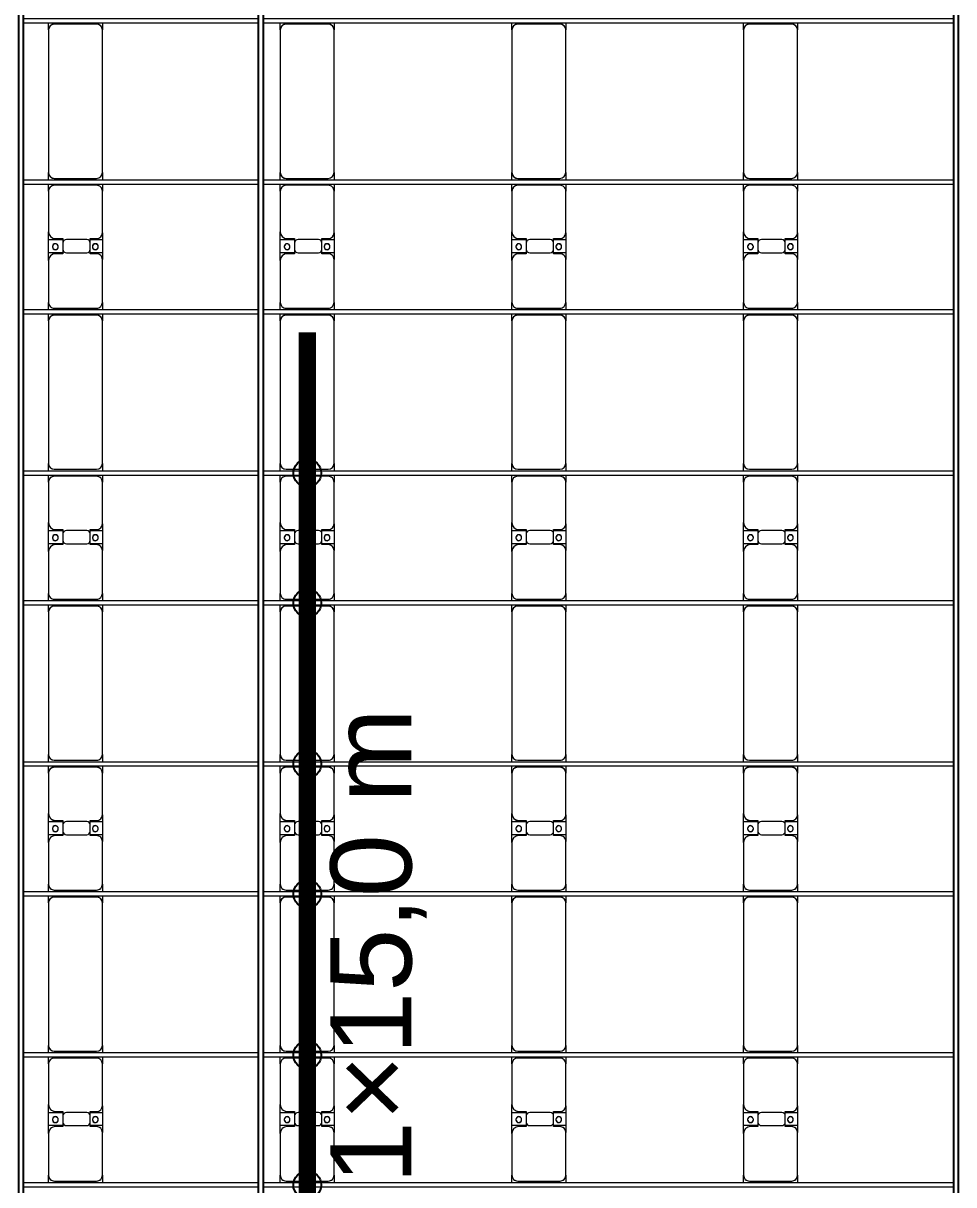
# Model space of a CAD drawing. Header units: millimetres. Extents: x -496478 to -186190, y -204059 to -87354.
# Drawn here: x -331193 to -323160, y -161172 to -151152 of the extents above; entities that cross this region are included whole.
import ezdxf

# ---------------------------------------------------------------- set-up
doc = ezdxf.new("R2010")
doc.units = ezdxf.units.MM
for name, color, linetype, lineweight in [('A-DETL-MBND', 5, 'Continuous', 9), ('A-GENM', 13, 'Continuous', 9), ('S-BEAM', 12, 'Continuous', 9)]:
    doc.layers.add(name, color=color, linetype=linetype, lineweight=lineweight)
doc.layers.add('GC-GHI CHU', color=2, linetype='Continuous')
doc.layers.add('GC-HOP 40x60 GIA CUONG', color=1, linetype='Continuous')
doc.styles.add('GC_VN', font='arial.ttf')

# ---------------------------------------------------------------- blocks, each defined once
blk = doc.blocks.new('Dai phao do pin - DẢI PHAO ĐỠ PIN-V55-BỐ TRÍ KHUNG KẾT CẤU BÈ PIN 01')
at = {"layer": 'A-DETL-MBND', "color": 8}
for p, q in [((5728, 242), (5790, 242)), ((6150, 242), (5790, 242)), ((6150, 242), (6332, 242)), ((6218, 242), (6400, 242)), ((6218, 118), (6218, 242)), ((6332, 242), (6332, 118)), ((6750, 242), (6400, 242)), ((6750, 242), (6808, 242)), ((6848, 242), (6910, 242)), ((8140, 242), (6910, 242)), ((8140, 242), (8198, 242)), ((8238, 242), (8300, 242)), ((8660, 242), (8300, 242)), ((8660, 242), (8842, 242)), ((8728, 242), (8910, 242)), ((8728, 118), (8728, 242)), ((8842, 242), (8842, 118)), ((9260, 242), (8910, 242)), ((9260, 242), (9318, 242)), ((9358, 242), (9420, 242)), ((10650, 242), (9420, 242)), ((10650, 242), (10708, 242)), ((10748, 242), (10810, 242)), ((11170, 242), (10810, 242)), ((11170, 242), (11352, 242)), ((11238, 242), (11420, 242)), ((11238, 118), (11238, 242)), ((11352, 242), (11352, 118)), ((11770, 242), (11420, 242)), ((11770, 242), (11828, 242)), ((11868, 242), (11930, 242)), ((13160, 242), (11930, 242)), ((13160, 242), (13218, 242)), ((13258, 242), (13320, 242)), ((13680, 242), (13320, 242)), ((13680, 242), (13862, 242)), ((13748, 242), (13930, 242)), ((13748, 118), (13748, 242)), ((13862, 242), (13862, 118)), ((14280, 242), (13930, 242)), ((14280, 242), (14338, 242)), ((14378, 242), (14440, 242)), ((15670, 242), (14440, 242)), ((15670, 242), (15728, 242)), ((5740, 192), (5740, -173)), ((6210, 118), (6210, 182)), ((6302, 118), (6210, 118)), ((6340, 118), (6248, 118)), ((6340, 182), (6340, 118)), ((6800, -173), (6800, 192)), ((6860, 192), (6860, -173)), ((8190, -173), (8190, 192)), ((8250, 192), (8250, -173)), ((8720, 118), (8720, 182)), ((8812, 118), (8720, 118)), ((8850, 118), (8758, 118)), ((8850, 182), (8850, 118)), ((9310, -173), (9310, 192)), ((9370, 192), (9370, -173)), ((10700, -173), (10700, 192)), ((10760, 192), (10760, -173)), ((11230, 118), (11230, 182)), ((11322, 118), (11230, 118)), ((11360, 118), (11268, 118)), ((11360, 182), (11360, 118)), ((11820, -173), (11820, 192)), ((11880, 192), (11880, -173)), ((13210, -173), (13210, 192)), ((13270, 192), (13270, -173)), ((13740, 118), (13740, 182)), ((13832, 118), (13740, 118)), ((13870, 118), (13778, 118)), ((13870, 182), (13870, 118)), ((14330, -173), (14330, 192)), ((14390, 192), (14390, -173)), ((15720, -173), (15720, 192)), ((6218, 88), (6218, -88)), ((6332, -88), (6332, 88)), ((8728, 88), (8728, -88)), ((8842, -88), (8842, 88)), ((11238, 88), (11238, -88)), ((11352, -88), (11352, 88)), ((13748, 88), (13748, -88)), ((13862, -88), (13862, 88)), ((6210, -173), (6210, -118)), ((6210, -118), (6302, -118)), ((6218, -223), (6218, -118)), ((6248, -118), (6340, -118)), ((6332, -118), (6332, -223)), ((6340, -118), (6340, -173)), ((8720, -173), (8720, -118)), ((8720, -118), (8812, -118)), ((8728, -223), (8728, -118)), ((8758, -118), (8850, -118)), ((8842, -118), (8842, -223)), ((8850, -118), (8850, -173)), ((11230, -173), (11230, -118)), ((11230, -118), (11322, -118)), ((11238, -223), (11238, -118)), ((11268, -118), (11360, -118)), ((11352, -118), (11352, -223)), ((11360, -118), (11360, -173)), ((13740, -173), (13740, -118)), ((13740, -118), (13832, -118)), ((13748, -223), (13748, -118)), ((13778, -118), (13870, -118)), ((13862, -118), (13862, -223)), ((13870, -118), (13870, -173)), ((5790, -223), (5728, -223)), ((5790, -223), (6160, -223)), ((6332, -223), (6160, -223)), ((6390, -223), (6218, -223)), ((6390, -223), (6750, -223)), ((6808, -223), (6750, -223)), ((6910, -223), (6848, -223)), ((6910, -223), (8140, -223)), ((8198, -223), (8140, -223)), ((8300, -223), (8238, -223)), ((8300, -223), (8670, -223)), ((8842, -223), (8670, -223)), ((8900, -223), (8728, -223)), ((8900, -223), (9260, -223)), ((9318, -223), (9260, -223)), ((9420, -223), (9358, -223)), ((9420, -223), (10650, -223)), ((10708, -223), (10650, -223)), ((10810, -223), (10748, -223)), ((10810, -223), (11180, -223)), ((11352, -223), (11180, -223)), ((11410, -223), (11238, -223)), ((11410, -223), (11770, -223)), ((11828, -223), (11770, -223)), ((11930, -223), (11868, -223)), ((11930, -223), (13160, -223)), ((13218, -223), (13160, -223)), ((13320, -223), (13258, -223)), ((13320, -223), (13690, -223)), ((13862, -223), (13690, -223)), ((13920, -223), (13748, -223)), ((13920, -223), (14280, -223)), ((14338, -223), (14280, -223)), ((14440, -223), (14378, -223)), ((14440, -223), (15670, -223)), ((15728, -223), (15670, -223))]:
    blk.add_line(p, q, dxfattribs=at)
for centre, radius, start, end in [((5790, 192), 50, 90, 180), ((5790, 192), 50, 135, 180), ((6150, 182), 60, 0, 90), ((6150, 182), 60, 0, 45), ((6269, 183), 25, 0, 180), ((6271, 183), 25, 0, 180), ((6400, 182), 60, 90, 180), ((6400, 182), 60, 135, 180), ((6750, 192), 50, 360, 90), ((6750, 192), 50, 360, 45), ((6910, 192), 50, 90, 180), ((6910, 192), 50, 105, 180), ((8140, 192), 50, 360, 90), ((8140, 192), 50, 15, 90), ((8300, 192), 50, 90, 180), ((8300, 192), 50, 135, 180), ((8660, 182), 60, 0, 90), ((8660, 182), 60, 0, 45), ((8779, 183), 25, 360, 180), ((8781, 183), 25, 360, 180), ((8910, 182), 60, 90, 180), ((8910, 182), 60, 135, 180), ((9260, 192), 50, 360, 90), ((9260, 192), 50, 360, 45), ((9420, 192), 50, 90, 180), ((9420, 192), 50, 105, 180), ((10650, 192), 50, 360, 90), ((10650, 192), 50, 15, 90), ((10810, 192), 50, 90, 180), ((10810, 192), 50, 135, 180), ((11170, 182), 60, 0, 90), ((11170, 182), 60, 0, 45), ((11289, 183), 25, 0, 180), ((11291, 183), 25, 360, 180), ((11420, 182), 60, 90, 180), ((11420, 182), 60, 135, 180), ((11770, 192), 50, 0, 90), ((11770, 192), 50, 0, 45), ((11930, 192), 50, 90, 180), ((11930, 192), 50, 105, 180), ((13160, 192), 50, 0, 90), ((13160, 192), 50, 15, 90), ((13320, 192), 50, 90, 180), ((13320, 192), 50, 135, 180), ((13680, 182), 60, 0, 90), ((13680, 182), 60, 0, 45), ((13799, 183), 25, 0, 180), ((13801, 183), 25, 360, 180), ((13930, 182), 60, 90, 180), ((13930, 182), 60, 135, 180), ((14280, 192), 50, 360, 90), ((14280, 192), 50, 360, 45), ((14440, 192), 50, 90, 180), ((14440, 192), 50, 105, 180), ((15670, 192), 50, 0, 90), ((15670, 192), 50, 15, 90), ((6248, 88), 30, 90, 180), ((6269, 183), 25, 180, 360), ((6271, 183), 25, 180, 0), ((6271, 183), 25, 180, 195), ((6302, 88), 30, 360, 90), ((8758, 88), 30, 90, 180), ((8779, 183), 25, 180, 360), ((8781, 183), 25, 180, 0), ((8781, 183), 25, 180, 195), ((8812, 88), 30, 360, 90), ((11268, 88), 30, 90, 180), ((11289, 183), 25, 180, 0), ((11291, 183), 25, 180, 360), ((11291, 183), 25, 180, 195), ((11322, 88), 30, 0, 90), ((13778, 88), 30, 90, 180), ((13799, 183), 25, 180, 360), ((13801, 183), 25, 180, 0), ((13801, 183), 25, 180, 195), ((13832, 88), 30, 0, 90), ((6248, -88), 30, 180, 270), ((6302, -88), 30, 270, 360), ((8758, -88), 30, 180, 270), ((8812, -88), 30, 270, 360), ((11268, -88), 30, 180, 270), ((11322, -88), 30, 270, 0), ((13778, -88), 30, 180, 270), ((13832, -88), 30, 270, 360), ((5790, -173), 50, 180, 270), ((5790, -173), 50, 180, 225), ((6160, -173), 50, 270, 360), ((6160, -173), 50, 315, 360), ((6269, -162), 25, 0, 180), ((6269, -162), 25, 180, 0), ((6271, -162), 25, 0, 180), ((6271, -162), 25, 120, 180), ((6271, -162), 25, 180, 360), ((6271, -162), 25, 75, 105), ((6269, -162), 25, 75, 90), ((6269, -162), 25, 30, 45), ((6269, -162), 25, 0, 15), ((6390, -173), 50, 180, 270), ((6390, -173), 50, 180, 225), ((6750, -173), 50, 270, 360), ((6750, -173), 50, 315, 360), ((6910, -173), 50, 180, 270), ((6910, -173), 50, 180, 270), ((8140, -173), 50, 270, 360), ((8140, -173), 50, 285, 360), ((8300, -173), 50, 180, 270), ((8300, -173), 50, 180, 225), ((8670, -173), 50, 270, 0), ((8670, -173), 50, 315, 360), ((8779, -162), 25, 0, 180), ((8779, -162), 25, 180, 0), ((8781, -162), 25, 0, 180), ((8781, -162), 25, 120, 180), ((8781, -162), 25, 180, 0), ((8781, -162), 25, 75, 105), ((8779, -162), 25, 75, 90), ((8779, -162), 25, 30, 45), ((8779, -162), 25, 0, 15), ((8900, -173), 50, 180, 270), ((8900, -173), 50, 180, 225), ((9260, -173), 50, 270, 360), ((9260, -173), 50, 315, 360), ((9420, -173), 50, 180, 270), ((9420, -173), 50, 180, 225), ((10650, -173), 50, 270, 360), ((10650, -173), 50, 285, 360), ((10810, -173), 50, 180, 270), ((10810, -173), 50, 180, 225), ((11180, -173), 50, 270, 360), ((11180, -173), 50, 315, 360), ((11289, -162), 25, 0, 180), ((11289, -162), 25, 180, 0), ((11291, -162), 25, 360, 180), ((11291, -162), 25, 120, 180), ((11291, -162), 25, 180, 360), ((11291, -162), 25, 75, 105), ((11289, -162), 25, 75, 90), ((11289, -162), 25, 30, 45), ((11289, -162), 25, 0, 15), ((11410, -173), 50, 180, 270), ((11410, -173), 50, 180, 225), ((11770, -173), 50, 270, 360), ((11770, -173), 50, 315, 360), ((11930, -173), 50, 180, 270), ((11930, -173), 50, 180, 270), ((13160, -173), 50, 270, 0), ((13160, -173), 50, 285, 360), ((13320, -173), 50, 180, 270), ((13320, -173), 50, 180, 225), ((13690, -173), 50, 270, 0), ((13690, -173), 50, 315, 0), ((13799, -162), 25, 0, 180), ((13799, -162), 25, 180, 0), ((13801, -162), 25, 360, 180), ((13801, -162), 25, 120, 180), ((13801, -162), 25, 180, 360), ((13801, -162), 25, 75, 105), ((13799, -162), 25, 75, 90), ((13799, -162), 25, 30, 45), ((13799, -162), 25, 360, 15), ((13920, -173), 50, 180, 270), ((13920, -173), 50, 180, 225), ((14280, -173), 50, 270, 0), ((14280, -173), 50, 315, 360), ((14440, -173), 50, 180, 270), ((14440, -173), 50, 180, 270), ((15670, -173), 50, 270, 0), ((15670, -173), 50, 285, 360), ((9420, -173), 50, 233.0489, 270)]:
    blk.add_arc(centre, radius, start, end, dxfattribs=at)
blk = doc.blocks.new('Dai phao do pin - DẢI PHAO ĐỠ PIN-V56-BỐ TRÍ KHUNG KẾT CẤU BÈ PIN 01')
at = {"layer": 'A-DETL-MBND', "color": 8}
for p, q in [((5728, 242), (5790, 242)), ((6150, 242), (5790, 242)), ((6150, 242), (6332, 242)), ((6218, 242), (6400, 242)), ((6218, 118), (6218, 242)), ((6332, 242), (6332, 118)), ((6750, 242), (6400, 242)), ((6750, 242), (6808, 242)), ((6848, 242), (6910, 242)), ((8140, 242), (6910, 242)), ((8140, 242), (8198, 242)), ((8238, 242), (8300, 242)), ((8660, 242), (8300, 242)), ((8660, 242), (8842, 242)), ((8728, 242), (8910, 242)), ((8728, 118), (8728, 242)), ((8842, 242), (8842, 118)), ((9260, 242), (8910, 242)), ((9260, 242), (9318, 242)), ((9358, 242), (9420, 242)), ((10650, 242), (9420, 242)), ((10650, 242), (10708, 242)), ((10748, 242), (10810, 242)), ((11170, 242), (10810, 242)), ((11170, 242), (11352, 242)), ((11238, 242), (11420, 242)), ((11238, 118), (11238, 242)), ((11352, 242), (11352, 118)), ((11770, 242), (11420, 242)), ((11770, 242), (11828, 242)), ((11868, 242), (11930, 242)), ((13160, 242), (11930, 242)), ((13160, 242), (13218, 242)), ((13258, 242), (13320, 242)), ((13680, 242), (13320, 242)), ((13680, 242), (13862, 242)), ((13748, 242), (13930, 242)), ((13748, 118), (13748, 242)), ((13862, 242), (13862, 118)), ((14280, 242), (13930, 242)), ((14280, 242), (14338, 242)), ((14378, 242), (14440, 242)), ((15670, 242), (14440, 242)), ((15670, 242), (15728, 242)), ((5740, 192), (5740, -173)), ((6210, 118), (6210, 182)), ((6302, 118), (6210, 118)), ((6340, 118), (6248, 118)), ((6340, 182), (6340, 118)), ((6800, -173), (6800, 192)), ((6860, 192), (6860, -173)), ((8190, -173), (8190, 192)), ((8250, 192), (8250, -173)), ((8720, 118), (8720, 182)), ((8812, 118), (8720, 118)), ((8850, 118), (8758, 118)), ((8850, 182), (8850, 118)), ((9310, -173), (9310, 192)), ((9370, 192), (9370, -173)), ((10700, -173), (10700, 192)), ((10760, 192), (10760, -173)), ((11230, 118), (11230, 182)), ((11322, 118), (11230, 118)), ((11360, 118), (11268, 118)), ((11360, 182), (11360, 118)), ((11820, -173), (11820, 192)), ((11880, 192), (11880, -173)), ((13210, -173), (13210, 192)), ((13270, 192), (13270, -173)), ((13740, 118), (13740, 182)), ((13832, 118), (13740, 118)), ((13870, 118), (13778, 118)), ((13870, 182), (13870, 118)), ((14330, -173), (14330, 192)), ((14390, 192), (14390, -173)), ((15720, -173), (15720, 192)), ((6218, 88), (6218, -88)), ((6332, -88), (6332, 88)), ((8728, 88), (8728, -88)), ((8842, -88), (8842, 88)), ((11238, 88), (11238, -88)), ((11352, -88), (11352, 88)), ((13748, 88), (13748, -88)), ((13862, -88), (13862, 88)), ((6210, -173), (6210, -118)), ((6210, -118), (6302, -118)), ((6218, -223), (6218, -118)), ((6248, -118), (6340, -118)), ((6332, -118), (6332, -223)), ((6340, -118), (6340, -173)), ((8720, -173), (8720, -118)), ((8720, -118), (8812, -118)), ((8728, -223), (8728, -118)), ((8758, -118), (8850, -118)), ((8842, -118), (8842, -223)), ((8850, -118), (8850, -173)), ((11230, -173), (11230, -118)), ((11230, -118), (11322, -118)), ((11238, -223), (11238, -118)), ((11268, -118), (11360, -118)), ((11352, -118), (11352, -223)), ((11360, -118), (11360, -173)), ((13740, -173), (13740, -118)), ((13740, -118), (13832, -118)), ((13748, -223), (13748, -118)), ((13778, -118), (13870, -118)), ((13862, -118), (13862, -223)), ((13870, -118), (13870, -173)), ((5790, -223), (5728, -223)), ((5790, -223), (6160, -223)), ((6332, -223), (6160, -223)), ((6390, -223), (6218, -223)), ((6390, -223), (6750, -223)), ((6808, -223), (6750, -223)), ((6910, -223), (6848, -223)), ((6910, -223), (8140, -223)), ((8198, -223), (8140, -223)), ((8300, -223), (8238, -223)), ((8300, -223), (8670, -223)), ((8842, -223), (8670, -223)), ((8900, -223), (8728, -223)), ((8900, -223), (9260, -223)), ((9318, -223), (9260, -223)), ((9420, -223), (9358, -223)), ((9420, -223), (10650, -223)), ((10708, -223), (10650, -223)), ((10810, -223), (10748, -223)), ((10810, -223), (11180, -223)), ((11352, -223), (11180, -223)), ((11410, -223), (11238, -223)), ((11410, -223), (11770, -223)), ((11828, -223), (11770, -223)), ((11930, -223), (11868, -223)), ((11930, -223), (13160, -223)), ((13218, -223), (13160, -223)), ((13320, -223), (13258, -223)), ((13320, -223), (13690, -223)), ((13862, -223), (13690, -223)), ((13920, -223), (13748, -223)), ((13920, -223), (14280, -223)), ((14338, -223), (14280, -223)), ((14440, -223), (14378, -223)), ((14440, -223), (15670, -223)), ((15728, -223), (15670, -223))]:
    blk.add_line(p, q, dxfattribs=at)
for centre, radius, start, end in [((5790, 192), 50, 90, 180), ((5790, 192), 50, 135, 180), ((6150, 182), 60, 0, 90), ((6150, 182), 60, 0, 45), ((6269, 183), 25, 0, 180), ((6271, 183), 25, 0, 180), ((6400, 182), 60, 90, 180), ((6400, 182), 60, 135, 180), ((6750, 192), 50, 360, 90), ((6750, 192), 50, 360, 45), ((6910, 192), 50, 90, 180), ((6910, 192), 50, 105, 180), ((8140, 192), 50, 360, 90), ((8140, 192), 50, 15, 90), ((8300, 192), 50, 90, 180), ((8300, 192), 50, 135, 180), ((8660, 182), 60, 0, 90), ((8660, 182), 60, 0, 45), ((8779, 183), 25, 360, 180), ((8781, 183), 25, 360, 180), ((8910, 182), 60, 90, 180), ((8910, 182), 60, 135, 180), ((9260, 192), 50, 360, 90), ((9260, 192), 50, 360, 45), ((9420, 192), 50, 90, 180), ((9420, 192), 50, 105, 180), ((10650, 192), 50, 360, 90), ((10650, 192), 50, 15, 90), ((10810, 192), 50, 90, 180), ((10810, 192), 50, 135, 180), ((11170, 182), 60, 0, 90), ((11170, 182), 60, 0, 45), ((11289, 183), 25, 0, 180), ((11291, 183), 25, 360, 180), ((11420, 182), 60, 90, 180), ((11420, 182), 60, 135, 180), ((11770, 192), 50, 0, 90), ((11770, 192), 50, 0, 45), ((11930, 192), 50, 90, 180), ((11930, 192), 50, 105, 180), ((13160, 192), 50, 0, 90), ((13160, 192), 50, 15, 90), ((13320, 192), 50, 90, 180), ((13320, 192), 50, 135, 180), ((13680, 182), 60, 0, 90), ((13680, 182), 60, 0, 45), ((13799, 183), 25, 0, 180), ((13801, 183), 25, 360, 180), ((13930, 182), 60, 90, 180), ((13930, 182), 60, 135, 180), ((14280, 192), 50, 360, 90), ((14280, 192), 50, 360, 45), ((14440, 192), 50, 90, 180), ((14440, 192), 50, 105, 180), ((15670, 192), 50, 0, 90), ((15670, 192), 50, 15, 90), ((6248, 88), 30, 90, 180), ((6269, 183), 25, 180, 360), ((6271, 183), 25, 180, 0), ((6271, 183), 25, 180, 195), ((6302, 88), 30, 360, 90), ((8758, 88), 30, 90, 180), ((8779, 183), 25, 180, 360), ((8781, 183), 25, 180, 0), ((8781, 183), 25, 180, 195), ((8812, 88), 30, 360, 90), ((11268, 88), 30, 90, 180), ((11289, 183), 25, 180, 0), ((11291, 183), 25, 180, 360), ((11291, 183), 25, 180, 195), ((11322, 88), 30, 0, 90), ((13778, 88), 30, 90, 180), ((13799, 183), 25, 180, 360), ((13801, 183), 25, 180, 0), ((13801, 183), 25, 180, 195), ((13832, 88), 30, 0, 90), ((6248, -88), 30, 180, 270), ((6302, -88), 30, 270, 360), ((8758, -88), 30, 180, 270), ((8812, -88), 30, 270, 360), ((11268, -88), 30, 180, 270), ((11322, -88), 30, 270, 0), ((13778, -88), 30, 180, 270), ((13832, -88), 30, 270, 360), ((5790, -173), 50, 180, 270), ((5790, -173), 50, 180, 225), ((6160, -173), 50, 270, 360), ((6160, -173), 50, 315, 360), ((6269, -162), 25, 0, 180), ((6269, -162), 25, 180, 0), ((6271, -162), 25, 0, 180), ((6271, -162), 25, 120, 180), ((6271, -162), 25, 180, 360), ((6271, -162), 25, 75, 105), ((6269, -162), 25, 75, 90), ((6269, -162), 25, 30, 45), ((6269, -162), 25, 0, 15), ((6390, -173), 50, 180, 270), ((6390, -173), 50, 180, 225), ((6750, -173), 50, 270, 360), ((6750, -173), 50, 315, 360), ((6910, -173), 50, 180, 270), ((6910, -173), 50, 180, 270), ((8140, -173), 50, 270, 360), ((8140, -173), 50, 285, 360), ((8300, -173), 50, 180, 270), ((8300, -173), 50, 180, 225), ((8670, -173), 50, 270, 0), ((8670, -173), 50, 315, 360), ((8779, -162), 25, 0, 180), ((8779, -162), 25, 180, 0), ((8781, -162), 25, 0, 180), ((8781, -162), 25, 120, 180), ((8781, -162), 25, 180, 0), ((8781, -162), 25, 75, 105), ((8779, -162), 25, 75, 90), ((8779, -162), 25, 30, 45), ((8779, -162), 25, 0, 15), ((8900, -173), 50, 180, 270), ((8900, -173), 50, 180, 225), ((9260, -173), 50, 270, 360), ((9260, -173), 50, 315, 360), ((9420, -173), 50, 180, 270), ((9420, -173), 50, 180, 225), ((10650, -173), 50, 270, 360), ((10650, -173), 50, 285, 360), ((10810, -173), 50, 180, 270), ((10810, -173), 50, 180, 225), ((11180, -173), 50, 270, 360), ((11180, -173), 50, 315, 360), ((11289, -162), 25, 0, 180), ((11289, -162), 25, 180, 0), ((11291, -162), 25, 360, 180), ((11291, -162), 25, 120, 180), ((11291, -162), 25, 180, 360), ((11291, -162), 25, 75, 105), ((11289, -162), 25, 75, 90), ((11289, -162), 25, 30, 45), ((11289, -162), 25, 0, 15), ((11410, -173), 50, 180, 270), ((11410, -173), 50, 180, 225), ((11770, -173), 50, 270, 360), ((11770, -173), 50, 315, 360), ((11930, -173), 50, 180, 270), ((11930, -173), 50, 180, 270), ((13160, -173), 50, 270, 0), ((13160, -173), 50, 285, 360), ((13320, -173), 50, 180, 270), ((13320, -173), 50, 180, 225), ((13690, -173), 50, 270, 0), ((13690, -173), 50, 315, 0), ((13799, -162), 25, 0, 180), ((13799, -162), 25, 180, 0), ((13801, -162), 25, 360, 180), ((13801, -162), 25, 120, 180), ((13801, -162), 25, 180, 360), ((13801, -162), 25, 75, 105), ((13799, -162), 25, 75, 90), ((13799, -162), 25, 30, 45), ((13799, -162), 25, 360, 15), ((13920, -173), 50, 180, 270), ((13920, -173), 50, 180, 225), ((14280, -173), 50, 270, 0), ((14280, -173), 50, 315, 360), ((14440, -173), 50, 180, 270), ((14440, -173), 50, 180, 270), ((15670, -173), 50, 270, 0), ((15670, -173), 50, 285, 360), ((9420, -173), 50, 233.0106, 270)]:
    blk.add_arc(centre, radius, start, end, dxfattribs=at)
blk = doc.blocks.new('Dai phao do pin - DẢI PHAO ĐỠ PIN-V57-BỐ TRÍ KHUNG KẾT CẤU BÈ PIN 01')
at = {"layer": 'A-DETL-MBND', "color": 8}
for p, q in [((5728, 242), (5790, 242)), ((6150, 242), (5790, 242)), ((6150, 242), (6332, 242)), ((6218, 242), (6400, 242)), ((6218, 118), (6218, 242)), ((6332, 242), (6332, 118)), ((6750, 242), (6400, 242)), ((6750, 242), (6808, 242)), ((6848, 242), (6910, 242)), ((8140, 242), (6910, 242)), ((8140, 242), (8198, 242)), ((8238, 242), (8300, 242)), ((8660, 242), (8300, 242)), ((8660, 242), (8842, 242)), ((8728, 242), (8910, 242)), ((8728, 118), (8728, 242)), ((8842, 242), (8842, 118)), ((9260, 242), (8910, 242)), ((9260, 242), (9318, 242)), ((9358, 242), (9420, 242)), ((10650, 242), (9420, 242)), ((10650, 242), (10708, 242)), ((10748, 242), (10810, 242)), ((11170, 242), (10810, 242)), ((11170, 242), (11352, 242)), ((11238, 242), (11420, 242)), ((11238, 118), (11238, 242)), ((11352, 242), (11352, 118)), ((11770, 242), (11420, 242)), ((11770, 242), (11828, 242)), ((11868, 242), (11930, 242)), ((13160, 242), (11930, 242)), ((13160, 242), (13218, 242)), ((13258, 242), (13320, 242)), ((13680, 242), (13320, 242)), ((13680, 242), (13862, 242)), ((13748, 242), (13930, 242)), ((13748, 118), (13748, 242)), ((13862, 242), (13862, 118)), ((14280, 242), (13930, 242)), ((14280, 242), (14338, 242)), ((14378, 242), (14440, 242)), ((15670, 242), (14440, 242)), ((15670, 242), (15728, 242)), ((5740, 192), (5740, -173)), ((6210, 118), (6210, 182)), ((6302, 118), (6210, 118)), ((6340, 118), (6248, 118)), ((6340, 182), (6340, 118)), ((6800, -173), (6800, 192)), ((6860, 192), (6860, -173)), ((8190, -173), (8190, 192)), ((8250, 192), (8250, -173)), ((8720, 118), (8720, 182)), ((8812, 118), (8720, 118)), ((8850, 118), (8758, 118)), ((8850, 182), (8850, 118)), ((9310, -173), (9310, 192)), ((9370, 192), (9370, -173)), ((10700, -173), (10700, 192)), ((10760, 192), (10760, -173)), ((11230, 118), (11230, 182)), ((11322, 118), (11230, 118)), ((11360, 118), (11268, 118)), ((11360, 182), (11360, 118)), ((11820, -173), (11820, 192)), ((11880, 192), (11880, -173)), ((13210, -173), (13210, 192)), ((13270, 192), (13270, -173)), ((13740, 118), (13740, 182)), ((13832, 118), (13740, 118)), ((13870, 118), (13778, 118)), ((13870, 182), (13870, 118)), ((14330, -173), (14330, 192)), ((14390, 192), (14390, -173)), ((15720, -173), (15720, 192)), ((6218, 88), (6218, -88)), ((6332, -88), (6332, 88)), ((8728, 88), (8728, -88)), ((8842, -88), (8842, 88)), ((11238, 88), (11238, -88)), ((11352, -88), (11352, 88)), ((13748, 88), (13748, -88)), ((13862, -88), (13862, 88)), ((6210, -173), (6210, -118)), ((6210, -118), (6302, -118)), ((6218, -223), (6218, -118)), ((6248, -118), (6340, -118)), ((6332, -118), (6332, -223)), ((6340, -118), (6340, -173)), ((8720, -173), (8720, -118)), ((8720, -118), (8812, -118)), ((8728, -223), (8728, -118)), ((8758, -118), (8850, -118)), ((8842, -118), (8842, -223)), ((8850, -118), (8850, -173)), ((11230, -173), (11230, -118)), ((11230, -118), (11322, -118)), ((11238, -223), (11238, -118)), ((11268, -118), (11360, -118)), ((11352, -118), (11352, -223)), ((11360, -118), (11360, -173)), ((13740, -173), (13740, -118)), ((13740, -118), (13832, -118)), ((13748, -223), (13748, -118)), ((13778, -118), (13870, -118)), ((13862, -118), (13862, -223)), ((13870, -118), (13870, -173)), ((5790, -223), (5728, -223)), ((5790, -223), (6160, -223)), ((6332, -223), (6160, -223)), ((6390, -223), (6218, -223)), ((6390, -223), (6750, -223)), ((6808, -223), (6750, -223)), ((6910, -223), (6848, -223)), ((6910, -223), (8140, -223)), ((8198, -223), (8140, -223)), ((8300, -223), (8238, -223)), ((8300, -223), (8670, -223)), ((8842, -223), (8670, -223)), ((8900, -223), (8728, -223)), ((8900, -223), (9260, -223)), ((9318, -223), (9260, -223)), ((9420, -223), (9358, -223)), ((9420, -223), (10650, -223)), ((10708, -223), (10650, -223)), ((10810, -223), (10748, -223)), ((10810, -223), (11180, -223)), ((11352, -223), (11180, -223)), ((11410, -223), (11238, -223)), ((11410, -223), (11770, -223)), ((11828, -223), (11770, -223)), ((11930, -223), (11868, -223)), ((11930, -223), (13160, -223)), ((13218, -223), (13160, -223)), ((13320, -223), (13258, -223)), ((13320, -223), (13690, -223)), ((13862, -223), (13690, -223)), ((13920, -223), (13748, -223)), ((13920, -223), (14280, -223)), ((14338, -223), (14280, -223)), ((14440, -223), (14378, -223)), ((14440, -223), (15670, -223)), ((15728, -223), (15670, -223))]:
    blk.add_line(p, q, dxfattribs=at)
for centre, radius, start, end in [((5790, 192), 50, 90, 180), ((5790, 192), 50, 135, 180), ((6150, 182), 60, 0, 90), ((6150, 182), 60, 0, 45), ((6269, 183), 25, 0, 180), ((6271, 183), 25, 0, 180), ((6400, 182), 60, 90, 180), ((6400, 182), 60, 135, 180), ((6750, 192), 50, 360, 90), ((6750, 192), 50, 360, 45), ((6910, 192), 50, 90, 180), ((6910, 192), 50, 105, 180), ((8140, 192), 50, 360, 90), ((8140, 192), 50, 15, 90), ((8300, 192), 50, 90, 180), ((8300, 192), 50, 135, 180), ((8660, 182), 60, 0, 90), ((8660, 182), 60, 0, 45), ((8779, 183), 25, 360, 180), ((8781, 183), 25, 360, 180), ((8910, 182), 60, 90, 180), ((8910, 182), 60, 135, 180), ((9260, 192), 50, 360, 90), ((9260, 192), 50, 360, 45), ((9420, 192), 50, 90, 180), ((9420, 192), 50, 105, 180), ((10650, 192), 50, 360, 90), ((10650, 192), 50, 15, 90), ((10810, 192), 50, 90, 180), ((10810, 192), 50, 135, 180), ((11170, 182), 60, 0, 90), ((11170, 182), 60, 0, 45), ((11289, 183), 25, 0, 180), ((11291, 183), 25, 360, 180), ((11420, 182), 60, 90, 180), ((11420, 182), 60, 135, 180), ((11770, 192), 50, 0, 90), ((11770, 192), 50, 0, 45), ((11930, 192), 50, 90, 180), ((11930, 192), 50, 105, 180), ((13160, 192), 50, 0, 90), ((13160, 192), 50, 15, 90), ((13320, 192), 50, 90, 180), ((13320, 192), 50, 135, 180), ((13680, 182), 60, 0, 90), ((13680, 182), 60, 0, 45), ((13799, 183), 25, 0, 180), ((13801, 183), 25, 360, 180), ((13930, 182), 60, 90, 180), ((13930, 182), 60, 135, 180), ((14280, 192), 50, 360, 90), ((14280, 192), 50, 360, 45), ((14440, 192), 50, 90, 180), ((14440, 192), 50, 105, 180), ((15670, 192), 50, 0, 90), ((15670, 192), 50, 15, 90), ((6248, 88), 30, 90, 180), ((6269, 183), 25, 180, 360), ((6271, 183), 25, 180, 0), ((6271, 183), 25, 180, 195), ((6302, 88), 30, 360, 90), ((8758, 88), 30, 90, 180), ((8779, 183), 25, 180, 360), ((8781, 183), 25, 180, 0), ((8781, 183), 25, 180, 195), ((8812, 88), 30, 360, 90), ((11268, 88), 30, 90, 180), ((11289, 183), 25, 180, 0), ((11291, 183), 25, 180, 360), ((11291, 183), 25, 180, 195), ((11322, 88), 30, 0, 90), ((13778, 88), 30, 90, 180), ((13799, 183), 25, 180, 360), ((13801, 183), 25, 180, 0), ((13801, 183), 25, 180, 195), ((13832, 88), 30, 0, 90), ((6248, -88), 30, 180, 270), ((6302, -88), 30, 270, 360), ((8758, -88), 30, 180, 270), ((8812, -88), 30, 270, 360), ((11268, -88), 30, 180, 270), ((11322, -88), 30, 270, 0), ((13778, -88), 30, 180, 270), ((13832, -88), 30, 270, 360), ((5790, -173), 50, 180, 270), ((5790, -173), 50, 180, 225), ((6160, -173), 50, 270, 360), ((6160, -173), 50, 315, 360), ((6269, -162), 25, 0, 180), ((6269, -162), 25, 180, 0), ((6271, -162), 25, 0, 180), ((6271, -162), 25, 120, 180), ((6271, -162), 25, 180, 360), ((6271, -162), 25, 75, 105), ((6269, -162), 25, 75, 90), ((6269, -162), 25, 30, 45), ((6269, -162), 25, 0, 15), ((6390, -173), 50, 180, 270), ((6390, -173), 50, 180, 225), ((6750, -173), 50, 270, 360), ((6750, -173), 50, 315, 360), ((6910, -173), 50, 180, 270), ((6910, -173), 50, 180, 270), ((8140, -173), 50, 270, 360), ((8140, -173), 50, 285, 360), ((8300, -173), 50, 180, 270), ((8300, -173), 50, 180, 225), ((8670, -173), 50, 270, 0), ((8670, -173), 50, 315, 360), ((8779, -162), 25, 0, 180), ((8779, -162), 25, 180, 0), ((8781, -162), 25, 0, 180), ((8781, -162), 25, 120, 180), ((8781, -162), 25, 180, 0), ((8781, -162), 25, 75, 105), ((8779, -162), 25, 75, 90), ((8779, -162), 25, 30, 45), ((8779, -162), 25, 0, 15), ((8900, -173), 50, 180, 270), ((8900, -173), 50, 180, 225), ((9260, -173), 50, 270, 360), ((9260, -173), 50, 315, 360), ((9420, -173), 50, 180, 270), ((9420, -173), 50, 180, 225), ((10650, -173), 50, 270, 360), ((10650, -173), 50, 285, 360), ((10810, -173), 50, 180, 270), ((10810, -173), 50, 180, 225), ((11180, -173), 50, 270, 360), ((11180, -173), 50, 315, 360), ((11289, -162), 25, 0, 180), ((11289, -162), 25, 180, 0), ((11291, -162), 25, 360, 180), ((11291, -162), 25, 120, 180), ((11291, -162), 25, 180, 360), ((11291, -162), 25, 75, 105), ((11289, -162), 25, 75, 90), ((11289, -162), 25, 30, 45), ((11289, -162), 25, 0, 15), ((11410, -173), 50, 180, 270), ((11410, -173), 50, 180, 225), ((11770, -173), 50, 270, 360), ((11770, -173), 50, 315, 360), ((11930, -173), 50, 180, 270), ((11930, -173), 50, 180, 270), ((13160, -173), 50, 270, 0), ((13160, -173), 50, 285, 360), ((13320, -173), 50, 180, 270), ((13320, -173), 50, 180, 225), ((13690, -173), 50, 270, 0), ((13690, -173), 50, 315, 0), ((13799, -162), 25, 0, 180), ((13799, -162), 25, 180, 0), ((13801, -162), 25, 360, 180), ((13801, -162), 25, 120, 180), ((13801, -162), 25, 180, 360), ((13801, -162), 25, 75, 105), ((13799, -162), 25, 75, 90), ((13799, -162), 25, 30, 45), ((13799, -162), 25, 360, 15), ((13920, -173), 50, 180, 270), ((13920, -173), 50, 180, 225), ((14280, -173), 50, 270, 0), ((14280, -173), 50, 315, 360), ((14440, -173), 50, 180, 270), ((14440, -173), 50, 180, 270), ((15670, -173), 50, 270, 0), ((15670, -173), 50, 285, 360), ((9420, -173), 50, 232.9722, 270)]:
    blk.add_arc(centre, radius, start, end, dxfattribs=at)
blk = doc.blocks.new('Dai phao do pin - DẢI PHAO ĐỠ PIN-V58-BỐ TRÍ KHUNG KẾT CẤU BÈ PIN 01')
at = {"layer": 'A-DETL-MBND', "color": 8}
for p, q in [((5728, 242), (5790, 242)), ((6150, 242), (5790, 242)), ((6150, 242), (6332, 242)), ((6218, 242), (6400, 242)), ((6218, 118), (6218, 242)), ((6332, 242), (6332, 118)), ((6750, 242), (6400, 242)), ((6750, 242), (6808, 242)), ((6848, 242), (6910, 242)), ((8140, 242), (6910, 242)), ((8140, 242), (8198, 242)), ((8238, 242), (8300, 242)), ((8660, 242), (8300, 242)), ((8660, 242), (8842, 242)), ((8728, 242), (8910, 242)), ((8728, 118), (8728, 242)), ((8842, 242), (8842, 118)), ((9260, 242), (8910, 242)), ((9260, 242), (9318, 242)), ((9358, 242), (9420, 242)), ((10650, 242), (9420, 242)), ((10650, 242), (10708, 242)), ((10748, 242), (10810, 242)), ((11170, 242), (10810, 242)), ((11170, 242), (11352, 242)), ((11238, 242), (11420, 242)), ((11238, 118), (11238, 242)), ((11352, 242), (11352, 118)), ((11770, 242), (11420, 242)), ((11770, 242), (11828, 242)), ((11868, 242), (11930, 242)), ((13160, 242), (11930, 242)), ((13160, 242), (13218, 242)), ((13258, 242), (13320, 242)), ((13680, 242), (13320, 242)), ((13680, 242), (13862, 242)), ((13748, 242), (13930, 242)), ((13748, 118), (13748, 242)), ((13862, 242), (13862, 118)), ((14280, 242), (13930, 242)), ((14280, 242), (14338, 242)), ((14378, 242), (14440, 242)), ((15670, 242), (14440, 242)), ((15670, 242), (15728, 242)), ((5740, 192), (5740, -173)), ((6210, 118), (6210, 182)), ((6302, 118), (6210, 118)), ((6340, 118), (6248, 118)), ((6340, 182), (6340, 118)), ((6800, -173), (6800, 192)), ((6860, 192), (6860, -173)), ((8190, -173), (8190, 192)), ((8250, 192), (8250, -173)), ((8720, 118), (8720, 182)), ((8812, 118), (8720, 118)), ((8850, 118), (8758, 118)), ((8850, 182), (8850, 118)), ((9310, -173), (9310, 192)), ((9370, 192), (9370, -173)), ((10700, -173), (10700, 192)), ((10760, 192), (10760, -173)), ((11230, 118), (11230, 182)), ((11322, 118), (11230, 118)), ((11360, 118), (11268, 118)), ((11360, 182), (11360, 118)), ((11820, -173), (11820, 192)), ((11880, 192), (11880, -173)), ((13210, -173), (13210, 192)), ((13270, 192), (13270, -173)), ((13740, 118), (13740, 182)), ((13832, 118), (13740, 118)), ((13870, 118), (13778, 118)), ((13870, 182), (13870, 118)), ((14330, -173), (14330, 192)), ((14390, 192), (14390, -173)), ((15720, -173), (15720, 192)), ((6218, 88), (6218, -88)), ((6332, -88), (6332, 88)), ((8728, 88), (8728, -88)), ((8842, -88), (8842, 88)), ((11238, 88), (11238, -88)), ((11352, -88), (11352, 88)), ((13748, 88), (13748, -88)), ((13862, -88), (13862, 88)), ((6210, -173), (6210, -118)), ((6210, -118), (6302, -118)), ((6218, -223), (6218, -118)), ((6248, -118), (6340, -118)), ((6332, -118), (6332, -223)), ((6340, -118), (6340, -173)), ((8720, -173), (8720, -118)), ((8720, -118), (8812, -118)), ((8728, -223), (8728, -118)), ((8758, -118), (8850, -118)), ((8842, -118), (8842, -223)), ((8850, -118), (8850, -173)), ((11230, -173), (11230, -118)), ((11230, -118), (11322, -118)), ((11238, -223), (11238, -118)), ((11268, -118), (11360, -118)), ((11352, -118), (11352, -223)), ((11360, -118), (11360, -173)), ((13740, -173), (13740, -118)), ((13740, -118), (13832, -118)), ((13748, -223), (13748, -118)), ((13778, -118), (13870, -118)), ((13862, -118), (13862, -223)), ((13870, -118), (13870, -173)), ((5790, -223), (5728, -223)), ((5790, -223), (6160, -223)), ((6332, -223), (6160, -223)), ((6390, -223), (6218, -223)), ((6390, -223), (6750, -223)), ((6808, -223), (6750, -223)), ((6910, -223), (6848, -223)), ((6910, -223), (8140, -223)), ((8198, -223), (8140, -223)), ((8300, -223), (8238, -223)), ((8300, -223), (8670, -223)), ((8842, -223), (8670, -223)), ((8900, -223), (8728, -223)), ((8900, -223), (9260, -223)), ((9318, -223), (9260, -223)), ((9420, -223), (9358, -223)), ((9420, -223), (10650, -223)), ((10708, -223), (10650, -223)), ((10810, -223), (10748, -223)), ((10810, -223), (11180, -223)), ((11352, -223), (11180, -223)), ((11410, -223), (11238, -223)), ((11410, -223), (11770, -223)), ((11828, -223), (11770, -223)), ((11930, -223), (11868, -223)), ((11930, -223), (13160, -223)), ((13218, -223), (13160, -223)), ((13320, -223), (13258, -223)), ((13320, -223), (13690, -223)), ((13862, -223), (13690, -223)), ((13920, -223), (13748, -223)), ((13920, -223), (14280, -223)), ((14338, -223), (14280, -223)), ((14440, -223), (14378, -223)), ((14440, -223), (15670, -223)), ((15728, -223), (15670, -223))]:
    blk.add_line(p, q, dxfattribs=at)
for centre, radius, start, end in [((5790, 192), 50, 90, 180), ((5790, 192), 50, 135, 180), ((6150, 182), 60, 0, 90), ((6150, 182), 60, 0, 45), ((6269, 183), 25, 0, 180), ((6271, 183), 25, 0, 180), ((6400, 182), 60, 90, 180), ((6400, 182), 60, 135, 180), ((6750, 192), 50, 360, 90), ((6750, 192), 50, 360, 45), ((6910, 192), 50, 90, 180), ((6910, 192), 50, 105, 180), ((8140, 192), 50, 360, 90), ((8140, 192), 50, 15, 90), ((8300, 192), 50, 90, 180), ((8300, 192), 50, 135, 180), ((8660, 182), 60, 0, 90), ((8660, 182), 60, 0, 45), ((8779, 183), 25, 360, 180), ((8781, 183), 25, 360, 180), ((8910, 182), 60, 90, 180), ((8910, 182), 60, 135, 180), ((9260, 192), 50, 360, 90), ((9260, 192), 50, 360, 45), ((9420, 192), 50, 90, 180), ((9420, 192), 50, 105, 180), ((10650, 192), 50, 360, 90), ((10650, 192), 50, 15, 90), ((10810, 192), 50, 90, 180), ((10810, 192), 50, 135, 180), ((11170, 182), 60, 0, 90), ((11170, 182), 60, 0, 45), ((11289, 183), 25, 0, 180), ((11291, 183), 25, 360, 180), ((11420, 182), 60, 90, 180), ((11420, 182), 60, 135, 180), ((11770, 192), 50, 0, 90), ((11770, 192), 50, 0, 45), ((11930, 192), 50, 90, 180), ((11930, 192), 50, 105, 180), ((13160, 192), 50, 0, 90), ((13160, 192), 50, 15, 90), ((13320, 192), 50, 90, 180), ((13320, 192), 50, 135, 180), ((13680, 182), 60, 0, 90), ((13680, 182), 60, 0, 45), ((13799, 183), 25, 0, 180), ((13801, 183), 25, 360, 180), ((13930, 182), 60, 90, 180), ((13930, 182), 60, 135, 180), ((14280, 192), 50, 360, 90), ((14280, 192), 50, 360, 45), ((14440, 192), 50, 90, 180), ((14440, 192), 50, 105, 180), ((15670, 192), 50, 0, 90), ((15670, 192), 50, 15, 90), ((6248, 88), 30, 90, 180), ((6269, 183), 25, 180, 360), ((6271, 183), 25, 180, 0), ((6271, 183), 25, 180, 195), ((6302, 88), 30, 360, 90), ((8758, 88), 30, 90, 180), ((8779, 183), 25, 180, 360), ((8781, 183), 25, 180, 0), ((8781, 183), 25, 180, 195), ((8812, 88), 30, 360, 90), ((11268, 88), 30, 90, 180), ((11289, 183), 25, 180, 0), ((11291, 183), 25, 180, 360), ((11291, 183), 25, 180, 195), ((11322, 88), 30, 0, 90), ((13778, 88), 30, 90, 180), ((13799, 183), 25, 180, 360), ((13801, 183), 25, 180, 0), ((13801, 183), 25, 180, 195), ((13832, 88), 30, 0, 90), ((6248, -88), 30, 180, 270), ((6302, -88), 30, 270, 360), ((8758, -88), 30, 180, 270), ((8812, -88), 30, 270, 360), ((11268, -88), 30, 180, 270), ((11322, -88), 30, 270, 0), ((13778, -88), 30, 180, 270), ((13832, -88), 30, 270, 360), ((5790, -173), 50, 180, 270), ((5790, -173), 50, 180, 225), ((6160, -173), 50, 270, 360), ((6160, -173), 50, 315, 360), ((6269, -162), 25, 0, 180), ((6269, -162), 25, 180, 0), ((6271, -162), 25, 0, 180), ((6271, -162), 25, 120, 180), ((6271, -162), 25, 180, 360), ((6271, -162), 25, 75, 105), ((6269, -162), 25, 75, 90), ((6269, -162), 25, 30, 45), ((6269, -162), 25, 0, 15), ((6390, -173), 50, 180, 270), ((6390, -173), 50, 180, 225), ((6750, -173), 50, 270, 360), ((6750, -173), 50, 315, 360), ((6910, -173), 50, 180, 270), ((6910, -173), 50, 180, 270), ((8140, -173), 50, 270, 360), ((8140, -173), 50, 285, 360), ((8300, -173), 50, 180, 270), ((8300, -173), 50, 180, 225), ((8670, -173), 50, 270, 0), ((8670, -173), 50, 315, 360), ((8779, -162), 25, 0, 180), ((8779, -162), 25, 180, 0), ((8781, -162), 25, 0, 180), ((8781, -162), 25, 120, 180), ((8781, -162), 25, 180, 0), ((8781, -162), 25, 75, 105), ((8779, -162), 25, 75, 90), ((8779, -162), 25, 30, 45), ((8779, -162), 25, 0, 15), ((8900, -173), 50, 180, 270), ((8900, -173), 50, 180, 225), ((9260, -173), 50, 270, 360), ((9260, -173), 50, 315, 360), ((9420, -173), 50, 180, 270), ((9420, -173), 50, 180, 225), ((10650, -173), 50, 270, 360), ((10650, -173), 50, 285, 360), ((10810, -173), 50, 180, 270), ((10810, -173), 50, 180, 225), ((11180, -173), 50, 270, 360), ((11180, -173), 50, 315, 360), ((11289, -162), 25, 0, 180), ((11289, -162), 25, 180, 0), ((11291, -162), 25, 360, 180), ((11291, -162), 25, 120, 180), ((11291, -162), 25, 180, 360), ((11291, -162), 25, 75, 105), ((11289, -162), 25, 75, 90), ((11289, -162), 25, 30, 45), ((11289, -162), 25, 0, 15), ((11410, -173), 50, 180, 270), ((11410, -173), 50, 180, 225), ((11770, -173), 50, 270, 360), ((11770, -173), 50, 315, 360), ((11930, -173), 50, 180, 270), ((11930, -173), 50, 180, 270), ((13160, -173), 50, 270, 0), ((13160, -173), 50, 285, 360), ((13320, -173), 50, 180, 270), ((13320, -173), 50, 180, 225), ((13690, -173), 50, 270, 0), ((13690, -173), 50, 315, 0), ((13799, -162), 25, 0, 180), ((13799, -162), 25, 180, 0), ((13801, -162), 25, 360, 180), ((13801, -162), 25, 120, 180), ((13801, -162), 25, 180, 360), ((13801, -162), 25, 75, 105), ((13799, -162), 25, 75, 90), ((13799, -162), 25, 30, 45), ((13799, -162), 25, 360, 15), ((13920, -173), 50, 180, 270), ((13920, -173), 50, 180, 225), ((14280, -173), 50, 270, 0), ((14280, -173), 50, 315, 360), ((14440, -173), 50, 180, 270), ((14440, -173), 50, 180, 270), ((15670, -173), 50, 270, 0), ((15670, -173), 50, 285, 360), ((9420, -173), 50, 232.9338, 270)]:
    blk.add_arc(centre, radius, start, end, dxfattribs=at)
blk = doc.blocks.new('Dầm C52 - Dầm C52-V85-BỐ TRÍ KHUNG KẾT CẤU BÈ PIN 01')
at = {"layer": 'S-BEAM', "color": 1}
for p, q in [((-66682, 20), (-60722, 20)), ((-60682, 20), (-58651, 20)), ((-60722, -20), (-66682, -20)), ((-58651, -20), (-60682, -20))]:
    blk.add_line(p, q, dxfattribs=at)
blk = doc.blocks.new('Dầm C52 - Hộp 40x60-24824-BỐ TRÍ KHUNG KẾT CẤU BÈ PIN 01')
at = {"layer": 'S-BEAM', "color": 3, "lineweight": 25}
for p, q in [((-47216, 20), (47216, 20)), ((47216, -20), (-47216, -20))]:
    blk.add_line(p, q, dxfattribs=at)
blk = doc.blocks.new('HOBANMONG_BEPIN 1_rvt-1-BỐ TRÍ KHUNG KẾT CẤU BÈ PIN 01')
at = {"layer": 'A-GENM', "lineweight": 9, "rotation": 90.00075860989342}
for name, p in [('Dai phao do pin - DẢI PHAO ĐỠ PIN-V55-BỐ TRÍ KHUNG KẾT CẤU BÈ PIN 01', (-330732, -166880)), ('Dai phao do pin - DẢI PHAO ĐỠ PIN-V56-BỐ TRÍ KHUNG KẾT CẤU BÈ PIN 01', (-328732, -166880)), ('Dai phao do pin - DẢI PHAO ĐỠ PIN-V57-BỐ TRÍ KHUNG KẾT CẤU BÈ PIN 01', (-326732, -166880)), ('Dai phao do pin - DẢI PHAO ĐỠ PIN-V58-BỐ TRÍ KHUNG KẾT CẤU BÈ PIN 01', (-324732, -166880))]:
    blk.add_blockref(name, p, dxfattribs=at)
at = {"layer": 'S-BEAM', "lineweight": 9}
for name, p, rotation in [('Dầm C52 - Hộp 40x60-24824-BỐ TRÍ KHUNG KẾT CẤU BÈ PIN 01', (-331212, -142498), 90.00075860989166), ('Dầm C52 - Hộp 40x60-24824-BỐ TRÍ KHUNG KẾT CẤU BÈ PIN 01', (-329141, -142498), 90.00075860989166), ('Dầm C52 - Hộp 40x60-24824-BỐ TRÍ KHUNG KẾT CẤU BÈ PIN 01', (-323141, -142498), 90.00075860989166), ('Dầm C52 - Dầm C52-V85-BỐ TRÍ KHUNG KẾT CẤU BÈ PIN 01', (-389843, -151133), 180.0007586094741), ('Dầm C52 - Dầm C52-V85-BỐ TRÍ KHUNG KẾT CẤU BÈ PIN 01', (-389843, -152523), 180.0007586094741), ('Dầm C52 - Dầm C52-V85-BỐ TRÍ KHUNG KẾT CẤU BÈ PIN 01', (-389843, -153643), 180.0007586094741), ('Dầm C52 - Dầm C52-V85-BỐ TRÍ KHUNG KẾT CẤU BÈ PIN 01', (-389843, -155033), 180.0007586094741), ('Dầm C52 - Dầm C52-V85-BỐ TRÍ KHUNG KẾT CẤU BÈ PIN 01', (-389843, -156153), 180.0007586094741), ('Dầm C52 - Dầm C52-V85-BỐ TRÍ KHUNG KẾT CẤU BÈ PIN 01', (-389843, -157543), 180.0007586094741), ('Dầm C52 - Dầm C52-V85-BỐ TRÍ KHUNG KẾT CẤU BÈ PIN 01', (-389843, -158663), 180.0007586094741), ('Dầm C52 - Dầm C52-V85-BỐ TRÍ KHUNG KẾT CẤU BÈ PIN 01', (-389843, -160053), 180.0007586094741), ('Dầm C52 - Dầm C52-V85-BỐ TRÍ KHUNG KẾT CẤU BÈ PIN 01', (-389843, -161173), 180.0007586094741)]:
    blk.add_blockref(name, p, dxfattribs=dict(at, rotation=rotation))

msp = doc.modelspace()

# ---------------------------------------------------------------- linework, layer by layer
at = {"layer": 'GC-HOP 40x60 GIA CUONG', "const_width": 150}
msp.add_lwpolyline([(-328741, -168818), (-328741, -153818)], dxfattribs=at)
at = {"layer": 'GC-HOP 40x60 GIA CUONG'}
for centre in [(-328741, -155033), (-328741, -156153), (-328741, -157543), (-328741, -158663), (-328741, -160053), (-328741, -161173)]:
    msp.add_circle(centre, 120, dxfattribs=at)

# ---------------------------------------------------------------- block references
at = {"lineweight": 5}
msp.add_blockref('HOBANMONG_BEPIN 1_rvt-1-BỐ TRÍ KHUNG KẾT CẤU BÈ PIN 01', (0, 0), dxfattribs=at)

# ---------------------------------------------------------------- texts
at = {"layer": 'GC-GHI CHU', "style": 'GC_VN'}
msp.add_text('B1-65: 1×15,0 m', height=700, rotation=90, dxfattribs=at).set_placement((-327841, -164318))

doc.saveas('drawing.dxf')
